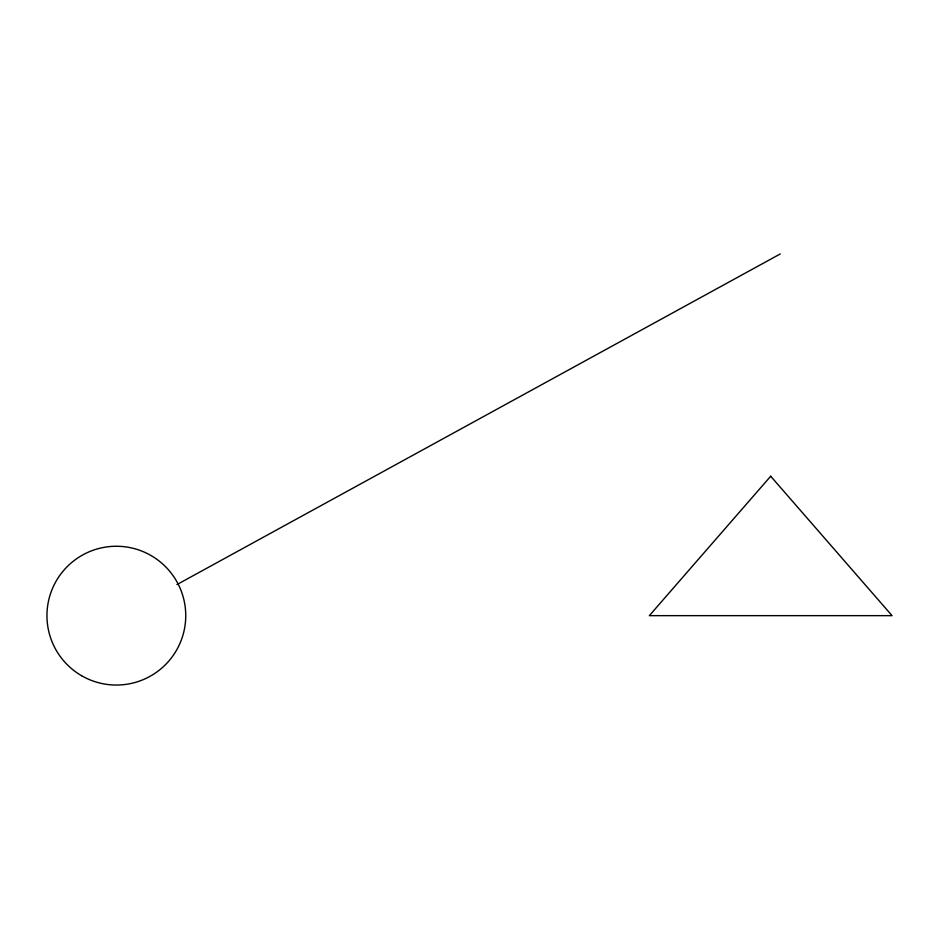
<?xml version="1.0" encoding="UTF-8"?>
<svg xmlns="http://www.w3.org/2000/svg" width="939" height="939" viewBox="0 0 939 939"><rect width="100%" height="100%" fill="white"/><g stroke="black" fill="none" stroke-linecap="round" stroke-linejoin="round"><path stroke-width="1.41" d="M176.931 584.586L780.239 253.953M770.696 476.226L649.354 615.655L892.05 615.655L770.696 476.226M81.646 675.751A69.404 69.404 0 0 0 185.746 615.655A69.404 69.404 0 0 0 81.646 555.548A69.404 69.404 0 0 0 81.646 675.751"/></g></svg>
